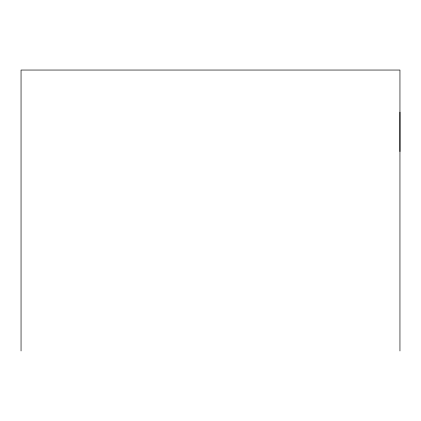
<?xml version="1.0" encoding="UTF-8"?>
<svg xmlns="http://www.w3.org/2000/svg" width="421" height="421" viewBox="0 0 421 421"><rect width="100%" height="100%" fill="white"/><g stroke="black" fill="none" stroke-linecap="round" stroke-linejoin="round"><path stroke-width="0.63" d="M399.95 151.56L399.95 112.154M399.95 350.956L399.95 70.044L21.05 70.044L21.05 350.956"/></g></svg>
